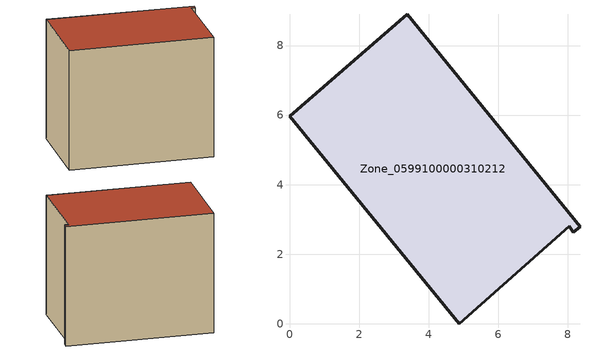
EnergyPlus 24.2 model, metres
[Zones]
Zone_0599100000310212
 floor ground (C_G): 8.04,2.8 4.88,0 0,5.97 3.38,8.9 8.35,2.79 8.16,2.63 z0
 wall outside (C_F): 3.38,8.9 0,5.97 4.88,0 8.04,2.8 8.16,2.63 8.35,2.79 3.38,8.9 z0:6.65
 roof outside (C_R): 8.16,2.63 8.35,2.79 3.38,8.9 0,5.97 4.88,0 8.04,2.8 z6.65
[BUILDING]
Pand.0599100000310212: North Axis=0; Terrain=City; Loads Convergence Tolerance Value=0.04; Temperature Convergence Tolerance Value=0.4; Solar Distribution=FullExterior; Maximum Number of Warmup Days=25; Minimum Number of Warmup Days=1
[Site:Location]
Rotterdam.The.Hague.AP_ZH_NLD Design_Conditions: Latitude=51.96; Longitude=4.45; Time Zone=1; Elevation=-4.5
[SITE:GROUNDTEMPERATURE:BUILDINGSURFACE]
18, 18, 18, 18, 18, 18, 18, 18, 18, 18, 18, 18
[MATERIAL] Thermal Absorptance=0.9; Solar Absorptance=0.7; Visible Absorptance=0.7
Name | Roughness | Thickness | Conductivity | Density | Specific Heat
G.TI.1946 | MediumSmooth | 0.15 | 1 | 540 | 1210
F.TI.1946 | Rough | 0.3 | 0.857143 | 1920 | 840
R.TI.1946 | MediumRough | 0.2 | 0.1 | 1500 | 1000
[CONSTRUCTION]
C_G: G.TI.1946
C_F: F.TI.1946
C_R: R.TI.1946
[ZONE]
Zone_0599100000310212: Type=1; Multiplier=1; Ceiling Height=Autocalculate; Volume=Autocalculate; Floor Area=autocalculate; Part of Total Floor Area=Yes
[ZONEINFILTRATION:DESIGNFLOWRATE]
Infil_Zone_0599100000310212: Zone or ZoneList or Space or SpaceList=Zone_0599100000310212; Schedule=AlwaysOn; Design Flow Rate Calculation Method=Flow/Area; Flow Rate per Floor Area=0.003; Constant Term Coefficient=1; Temperature Term Coefficient=0; Velocity Term Coefficient=0; Velocity Squared Term Coefficient=0
[HVACTEMPLATE:ZONE:IDEALLOADSAIRSYSTEM]
Zone_0599100000310212: Maximum Heating Supply Air Temperature=50; Minimum Cooling Supply Air Temperature=13; Maximum Heating Supply Air Humidity Ratio=0.0156; Minimum Cooling Supply Air Humidity Ratio=0.0077; Heating Limit=NoLimit; Cooling Limit=NoLimit; Dehumidification Control Type=ConstantSensibleHeatRatio; Cooling Sensible Heat Ratio=0.7; Dehumidification Setpoint=60; Humidification Control Type=None; Humidification Setpoint=30; Outdoor Air Method=None; Outdoor Air Flow Rate per Person=0.00944; Outdoor Air Flow Rate per Zone Floor Area=0; Outdoor Air Flow Rate per Zone=0; Demand Controlled Ventilation Type=None; Outdoor Air Economizer Type=NoEconomizer; Heat Recovery Type=None; Sensible Heat Recovery Effectiveness=0.7; Latent Heat Recovery Effectiveness=0.65
[ZONECONTROL:THERMOSTAT]
ThermostatControl_Zone_0599100000310212: Zone or ZoneList=Zone_0599100000310212; Control Type Schedule=DualSetpointControlType; Control 1=Thermostat_Zone_0599100000310212; Temperature Difference Between Cutout And Setpoint=0
[THERMOSTATSETPOINT:DUALSETPOINT]
Thermostat_Zone_0599100000310212: Heating Setpoint Temperature Schedule=HeatingSetpoint_Zone_0599100000310212; Cooling Setpoint Temperature Schedule=CoolingSetpoint_Zone_0599100000310212
[SCHEDULE:COMPACT]
HeatingSetpoint_Zone_0599100000310212: Through: 12/31, For: AllDays, Until: 24:00, 21
CoolingSetpoint_Zone_0599100000310212: Through: 12/31, For: AllDays, Until: 24:00, 24
DualSetpointControlType: Through: 12/31, For: AllDays, Until: 24:00, 4
AlwaysOn: Through: 12/31, For: AllDays, Until: 24:00, 1
